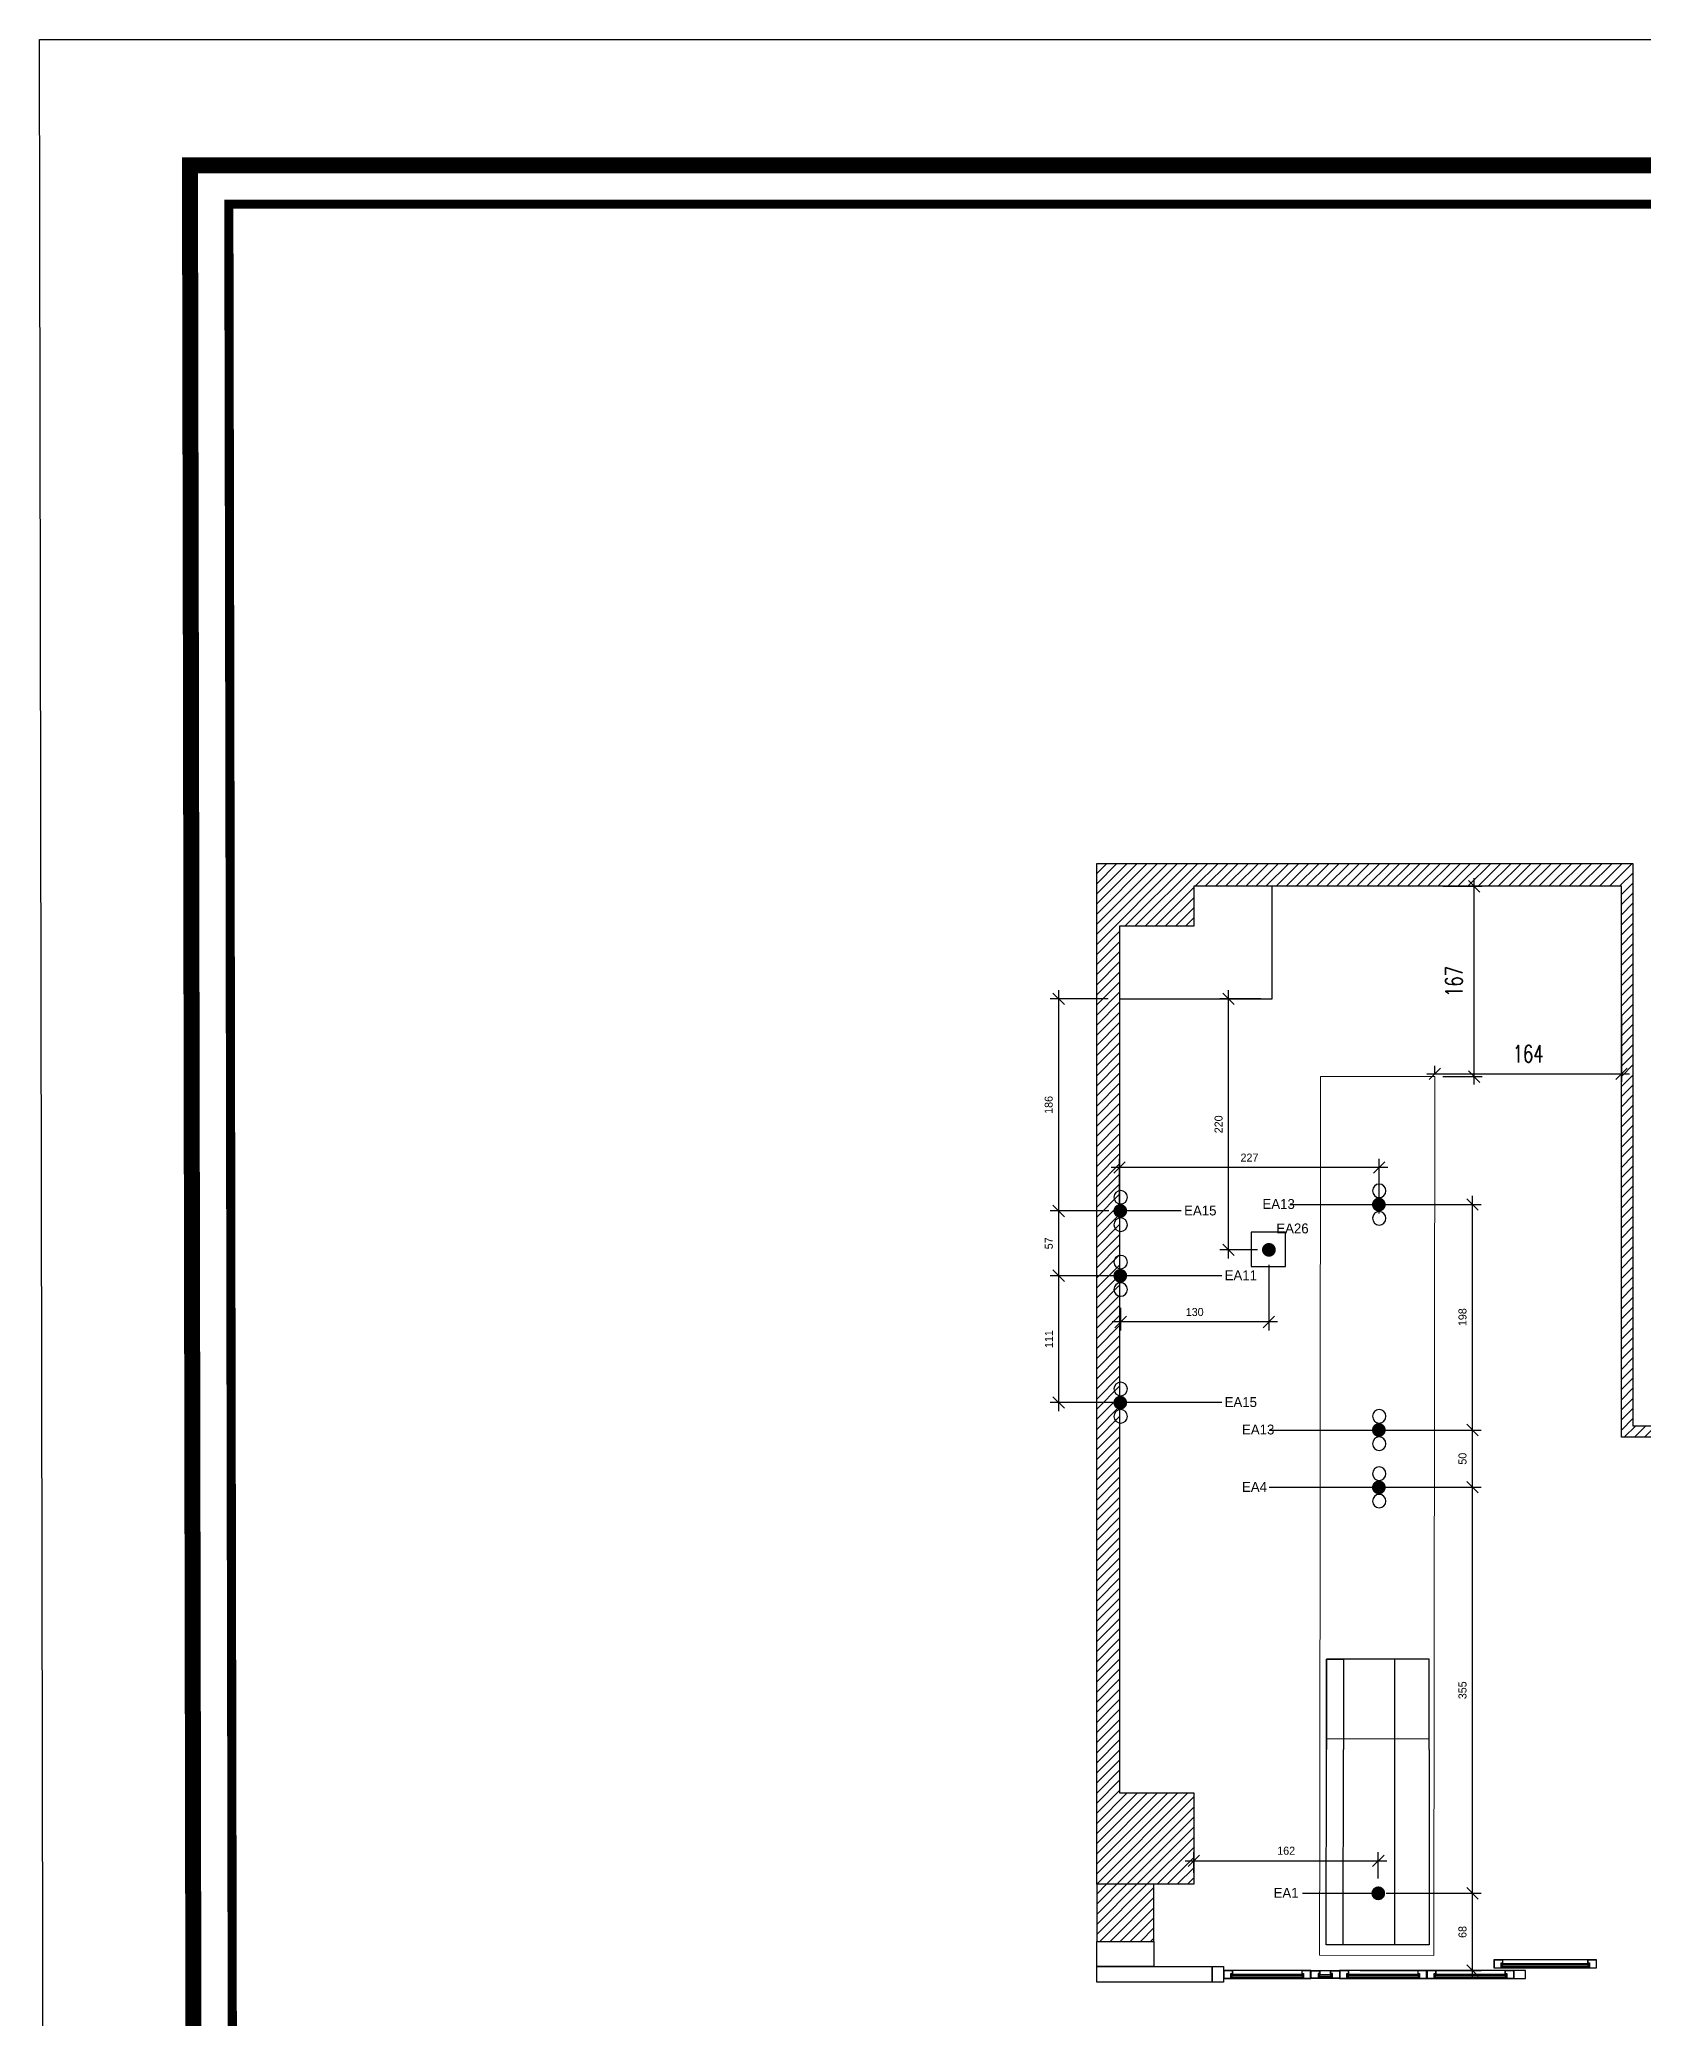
# Model space of a CAD drawing. Header units: centimetres. Extents: x 137745 to 146279, y 33619 to 36807.
# Drawn here: x 143556 to 144959, y 35076 to 36807 of the extents above; entities that cross this region are included whole.
import ezdxf

# ---------------------------------------------------------------- set-up
doc = ezdxf.new("R2010")
doc.units = ezdxf.units.CM
doc.header["$LTSCALE"] = 10
doc.header["$MEASUREMENT"] = 0
doc.header["$PDMODE"] = 3
doc.header["$PDSIZE"] = 20
doc.linetypes.add('DASHDOT', pattern=[25.4, 12.7, -6.35, 0, -6.35])
for name, color, linetype in [('141125_RT1$0$xref_4_vitrin_kaplama$0$2DCAM', 4, 'Continuous'), ('141125_RT1$0$xref_4_vitrin_kaplama$0$2DKONST2', 253, 'Continuous'), ('2DCAM', 6, 'Continuous'), ('cephe profil', 9, 'Continuous'), ('CG TASARIM LOGO', 7, 'Continuous'), ('LP-DIMENSION_INT_100', 51, 'Continuous'), ('S2000-002 Çizgi', 7, 'Continuous'), ('S2000-019 Su Tes İşaretler', 5, 'Continuous'), ('SIH', 4, 'Continuous'), ('SU', 152, 'Continuous'), ('wall', 255, 'Continuous')]:
    doc.layers.add(name, color=color, linetype=linetype)
doc.layers.add('ARK_AHŞAP', color=45, linetype='Continuous', lineweight=15)
doc.layers.add('Auto-Antet', color=7, linetype='Continuous', lineweight=18)
doc.styles.add('GP_A_104_0.00_REV09$0$TRdimension', font='simplex.shx', dxfattribs={"width": 0.7})
doc.styles.add('TAKSİM', font='GOTHIC.TTF', dxfattribs={"height": 7})
doc.dimstyles.new('AR_DIM_100', dxfattribs={"dimtxt": 7, "dimasz": 10, "dimexe": 7.5, "dimexo": 10, "dimgap": 5, "dimtad": 1, "dimtoh": 1, "dimdec": 0, "dimrnd": 0.5, "dimzin": 12, "dimdsep": 46, "dimtxsty": 'TAKSİM', "dimblk": 'OBLIQUE', "dimcen": 0.09, "dimdle": 7.5, "dimclrd": 256, "dimclre": 256, "dimclrt": 7, "dimadec": 0, "dimazin": 0, "dimtfac": 1, "dimtdec": 0, "dimtix": 1, "dimtofl": 0, "dimtmove": 0, "dimatfit": 3, "dimldrblk": 'DOT', "dimfxl": 100, "dimfxlon": 1, "dimtolj": 1, "dimtzin": 0, "dimlwd": -1, "dimlwe": -1, "dimarcsym": 0})
doc.dimstyles.new('GP_A_104_0.00_REV09$0$tr-100', dxfattribs={"dimscale": 100, "dimtxt": 0.15, "dimasz": 0.1, "dimexe": 0.07, "dimexo": 0.07, "dimgap": 0.1, "dimtad": 1, "dimdec": 0, "dimrnd": 0.5, "dimzin": 0, "dimdsep": 46, "dimtxsty": 'GP_A_104_0.00_REV09$0$TRdimension', "dimblk": 'GP_A_104_0.00_REV09$0$_Oblique', "dimcen": 0.2, "dimdle": 0.07, "dimadec": 0, "dimazin": 0, "dimtfac": 1, "dimtdec": 0, "dimtmove": 2, "dimatfit": 3, "dimldrblk": 'GP_A_104_0.00_REV09$0$_Oblique', "dimfxl": 1, "dimtolj": 1, "dimtzin": 0, "dimarcsym": 0})
pattern_1 = [(45, (5810.834, -0.0002), (-4.41941738, 4.41941738), [])]

# ---------------------------------------------------------------- blocks, each defined once
blk = doc.blocks.new('A$C7E7D3E18')
at = {"layer": 'SIH', "linetype": 'Continuous', "const_width": 6}
blk.add_lwpolyline([(3, 6, 1), (9, 6, 1)], format="xyb", close=True, dxfattribs=at)
blk = doc.blocks.new('A$C6E87713E')
at = {"layer": 'S2000-019 Su Tes İşaretler'}
for centre in [(5.9, 6.3), (29.9, 6.3)]:
    blk.add_circle(centre, 5.89, dxfattribs=at)
blk.add_blockref('A$C7E7D3E18', (11.9, 0))
blk = doc.blocks.new('GP_A_104_0.00_REV09$0$_Oblique')
at = {"color": 0, "linetype": 'ByBlock', "lineweight": -2}
blk.add_line((-0.5, -0.5), (0.5, 0.5), dxfattribs=at)
blk = doc.blocks.new('*D26')
at = {"layer": 'Defpoints', "color": 0, "transparency": 16777216}
for p in [(144776.1, 36066.1), (144810.5, 36066.1), (144776.1, 35899.6)]:
    blk.add_point(p, dxfattribs=at)
at = {"layer": 'LP-DIMENSION_INT_100', "color": 0, "lineweight": -2, "transparency": 16777216}
for p, q in [((144783.1, 36066.1), (144817.5, 36066.1)), ((144810.5, 35892.6), (144810.5, 36073.1)), ((144783.1, 35899.6), (144817.5, 35899.6))]:
    blk.add_line(p, q, dxfattribs=at)
at = {"layer": 'LP-DIMENSION_INT_100', "color": 0, "lineweight": -2, "transparency": 16777216, "xscale": 10, "yscale": 10, "zscale": 10}
for p, rotation in [((144810.5, 36066.1), 90), ((144810.5, 35899.6), 270)]:
    blk.add_blockref('GP_A_104_0.00_REV09$0$_Oblique', p, dxfattribs=dict(at, rotation=rotation))
at = {"layer": 'LP-DIMENSION_INT_100', "color": 0, "transparency": 16777216, "insert": (144793, 35982.9), "char_height": 15, "attachment_point": 5, "rotation": 90, "style": 'GP_A_104_0.00_REV09$0$TRdimension'}
blk.add_mtext('\\A1;167', dxfattribs=at)
blk = doc.blocks.new('*D27')
at = {"layer": 'Defpoints', "color": 0, "transparency": 16777216}
for p in [(144939.4, 35959.7), (144939.4, 35902.1), (144776.1, 35899.6)]:
    blk.add_point(p, dxfattribs=at)
at = {"layer": 'LP-DIMENSION_INT_100', "color": 0, "lineweight": -2, "transparency": 16777216}
for p, q in [((144939.4, 35952.7), (144939.4, 35895.1)), ((144769.1, 35902.1), (144946.4, 35902.1)), ((144776.1, 35902.1), (144776.1, 35909.1))]:
    blk.add_line(p, q, dxfattribs=at)
at = {"layer": 'LP-DIMENSION_INT_100', "color": 0, "lineweight": -2, "transparency": 16777216, "xscale": 10, "yscale": 10, "zscale": 10, "rotation": 180}
blk.add_blockref('GP_A_104_0.00_REV09$0$_Oblique', (144776.1, 35902.1), dxfattribs=at)
at = {"layer": 'LP-DIMENSION_INT_100', "color": 0, "lineweight": -2, "transparency": 16777216, "xscale": 10, "yscale": 10, "zscale": 10}
blk.add_blockref('GP_A_104_0.00_REV09$0$_Oblique', (144939.4, 35902.1), dxfattribs=at)
at = {"layer": 'LP-DIMENSION_INT_100', "color": 0, "transparency": 16777216, "insert": (144857.8, 35919.6), "char_height": 15, "attachment_point": 5, "style": 'GP_A_104_0.00_REV09$0$TRdimension'}
blk.add_mtext('\\A1;164', dxfattribs=at)
blk = doc.blocks.new('_Oblique')
at = {"color": 0, "linetype": 'ByBlock', "lineweight": -2}
blk.add_line((-0.5, -0.5), (0.5, 0.5), dxfattribs=at)
blk = doc.blocks.new('*D48')
at = {"layer": 'Defpoints', "color": 0, "transparency": 16777216}
for p in [(144500.4, 35967.7), (144447.1, 35782.1), (144501, 35782.1)]:
    blk.add_point(p, dxfattribs=at)
at = {"layer": 'LP-DIMENSION_INT_100', "transparency": 16777216}
for p, q in [((144447.1, 35975.2), (144447.1, 35774.6)), ((144490.4, 35967.7), (144439.6, 35967.7)), ((144491, 35782.1), (144439.6, 35782.1))]:
    blk.add_line(p, q, dxfattribs=at)
at = {"layer": 'LP-DIMENSION_INT_100', "transparency": 16777216, "xscale": 10, "yscale": 10, "zscale": 10}
for p, rotation in [((144447.1, 35967.7), 90), ((144447.1, 35782.1), 270)]:
    blk.add_blockref('_Oblique', p, dxfattribs=dict(at, rotation=rotation))
at = {"layer": 'LP-DIMENSION_INT_100', "color": 7, "transparency": 16777216, "insert": (144438.4, 35874.9), "char_height": 7, "attachment_point": 5, "rotation": 90, "style": 'TAKSİM'}
blk.add_mtext('\\A1;186', dxfattribs=at)
blk = doc.blocks.new('_Dot')
at = {"color": 0, "linetype": 'ByBlock', "lineweight": -2}
blk.add_line((-0.5, 0), (-1, 0), dxfattribs=at)
at = {"color": 0, "linetype": 'ByBlock', "const_width": 0.5}
blk.add_lwpolyline([(-0.25, 0, 1), (0.25, 0, 1)], format="xyb", close=True, dxfattribs=at)
blk = doc.blocks.new('*D49')
at = {"layer": 'Defpoints', "color": 0, "transparency": 16777216}
for p in [(144501, 35782.1), (144447.1, 35725.5), (144545.3, 35725.5)]:
    blk.add_point(p, dxfattribs=at)
at = {"layer": 'LP-DIMENSION_INT_100', "transparency": 16777216}
for p, q in [((144491, 35782.1), (144439.6, 35782.1)), ((144447.1, 35789.6), (144447.1, 35718)), ((144535.3, 35725.5), (144439.6, 35725.5))]:
    blk.add_line(p, q, dxfattribs=at)
at = {"layer": 'LP-DIMENSION_INT_100', "transparency": 16777216, "xscale": 10, "yscale": 10, "zscale": 10}
for p, rotation in [((144447.1, 35782.1), 90), ((144447.1, 35725.5), 270)]:
    blk.add_blockref('_Oblique', p, dxfattribs=dict(at, rotation=rotation))
at = {"layer": 'LP-DIMENSION_INT_100', "color": 7, "transparency": 16777216, "insert": (144438.5, 35753.8), "char_height": 7, "attachment_point": 5, "rotation": 90, "style": 'TAKSİM'}
blk.add_mtext('\\A1;57', dxfattribs=at)
blk = doc.blocks.new('*D50')
at = {"layer": 'Defpoints', "color": 0, "transparency": 16777216}
for p in [(144545.3, 35725.5), (144447.1, 35614.5), (144545.4, 35614.5)]:
    blk.add_point(p, dxfattribs=at)
at = {"layer": 'LP-DIMENSION_INT_100', "transparency": 16777216}
for p, q in [((144447.1, 35733), (144447.1, 35607)), ((144535.3, 35725.5), (144439.6, 35725.5)), ((144535.4, 35614.5), (144439.6, 35614.5))]:
    blk.add_line(p, q, dxfattribs=at)
at = {"layer": 'LP-DIMENSION_INT_100', "transparency": 16777216, "xscale": 10, "yscale": 10, "zscale": 10}
for p, rotation in [((144447.1, 35725.5), 90), ((144447.1, 35614.5), 270)]:
    blk.add_blockref('_Oblique', p, dxfattribs=dict(at, rotation=rotation))
at = {"layer": 'LP-DIMENSION_INT_100', "color": 7, "transparency": 16777216, "insert": (144438.6, 35670), "char_height": 7, "attachment_point": 5, "rotation": 90, "style": 'TAKSİM'}
blk.add_mtext('\\A1;111', dxfattribs=at)
blk = doc.blocks.new('*D51')
at = {"layer": 'Defpoints', "color": 0, "transparency": 16777216}
for p in [(144723.7, 35185.2), (144809.1, 35185.2), (144700.9, 35117.6)]:
    blk.add_point(p, dxfattribs=at)
at = {"layer": 'LP-DIMENSION_INT_100', "transparency": 16777216}
for p, q in [((144809.1, 35110.1), (144809.1, 35192.7)), ((144733.7, 35185.2), (144816.6, 35185.2)), ((144710.9, 35117.6), (144816.6, 35117.6))]:
    blk.add_line(p, q, dxfattribs=at)
at = {"layer": 'LP-DIMENSION_INT_100', "transparency": 16777216, "xscale": 10, "yscale": 10, "zscale": 10}
for p, rotation in [((144809.1, 35185.2), 90), ((144809.1, 35117.6), 270)]:
    blk.add_blockref('_Oblique', p, dxfattribs=dict(at, rotation=rotation))
at = {"layer": 'LP-DIMENSION_INT_100', "color": 7, "transparency": 16777216, "insert": (144800.4, 35151.4), "char_height": 7, "attachment_point": 5, "rotation": 90, "style": 'TAKSİM'}
blk.add_mtext('\\A1;68', dxfattribs=at)
blk = doc.blocks.new('*D52')
at = {"layer": 'Defpoints', "color": 0, "transparency": 16777216}
for p in [(144679.3, 35540.4), (144809.1, 35540.4), (144723.7, 35185.2)]:
    blk.add_point(p, dxfattribs=at)
at = {"layer": 'LP-DIMENSION_INT_100', "transparency": 16777216}
for p, q in [((144709.1, 35540.4), (144816.6, 35540.4)), ((144809.1, 35177.7), (144809.1, 35547.9)), ((144733.7, 35185.2), (144816.6, 35185.2))]:
    blk.add_line(p, q, dxfattribs=at)
at = {"layer": 'LP-DIMENSION_INT_100', "transparency": 16777216, "xscale": 10, "yscale": 10, "zscale": 10}
for p, rotation in [((144809.1, 35540.4), 90), ((144809.1, 35185.2), 270)]:
    blk.add_blockref('_Oblique', p, dxfattribs=dict(at, rotation=rotation))
at = {"layer": 'LP-DIMENSION_INT_100', "color": 7, "transparency": 16777216, "insert": (144800.4, 35362.8), "char_height": 7, "attachment_point": 5, "rotation": 90, "style": 'TAKSİM'}
blk.add_mtext('\\A1;355', dxfattribs=at)
blk = doc.blocks.new('*D53')
at = {"layer": 'Defpoints', "color": 0, "transparency": 16777216}
for p in [(144679.3, 35590.5), (144809.1, 35590.5), (144679.3, 35540.4)]:
    blk.add_point(p, dxfattribs=at)
at = {"layer": 'LP-DIMENSION_INT_100', "transparency": 16777216}
for p, q in [((144709.1, 35590.5), (144816.6, 35590.5)), ((144809.1, 35532.9), (144809.1, 35598)), ((144709.1, 35540.4), (144816.6, 35540.4))]:
    blk.add_line(p, q, dxfattribs=at)
at = {"layer": 'LP-DIMENSION_INT_100', "transparency": 16777216, "xscale": 10, "yscale": 10, "zscale": 10}
for p, rotation in [((144809.1, 35590.5), 90), ((144809.1, 35540.4), 270)]:
    blk.add_blockref('_Oblique', p, dxfattribs=dict(at, rotation=rotation))
at = {"layer": 'LP-DIMENSION_INT_100', "color": 7, "transparency": 16777216, "insert": (144800.4, 35565.4), "char_height": 7, "attachment_point": 5, "rotation": 90, "style": 'TAKSİM'}
blk.add_mtext('\\A1;50', dxfattribs=at)
blk = doc.blocks.new('*D54')
at = {"layer": 'Defpoints', "color": 0, "transparency": 16777216}
for p in [(144688.2, 35787.8), (144809.1, 35787.8), (144679.3, 35590.5)]:
    blk.add_point(p, dxfattribs=at)
at = {"layer": 'LP-DIMENSION_INT_100', "transparency": 16777216}
for p, q in [((144709.1, 35787.8), (144816.6, 35787.8)), ((144809.1, 35583), (144809.1, 35795.3)), ((144709.1, 35590.5), (144816.6, 35590.5))]:
    blk.add_line(p, q, dxfattribs=at)
at = {"layer": 'LP-DIMENSION_INT_100', "transparency": 16777216, "xscale": 10, "yscale": 10, "zscale": 10}
for p, rotation in [((144809.1, 35787.8), 90), ((144809.1, 35590.5), 270)]:
    blk.add_blockref('_Oblique', p, dxfattribs=dict(at, rotation=rotation))
at = {"layer": 'LP-DIMENSION_INT_100', "color": 7, "transparency": 16777216, "insert": (144800.4, 35689.2), "char_height": 7, "attachment_point": 5, "rotation": 90, "style": 'TAKSİM'}
blk.add_mtext('\\A1;198', dxfattribs=at)
blk = doc.blocks.new('*D55')
at = {"layer": 'Defpoints', "color": 0, "transparency": 16777216}
for p in [(144500.4, 35820.2), (144500.4, 35769.8), (144727.5, 35769.8)]:
    blk.add_point(p, dxfattribs=at)
at = {"layer": 'LP-DIMENSION_INT_100', "transparency": 16777216}
for p, q in [((144735, 35820.2), (144492.9, 35820.2)), ((144500.4, 35779.8), (144500.4, 35827.7)), ((144727.5, 35779.8), (144727.5, 35827.7))]:
    blk.add_line(p, q, dxfattribs=at)
at = {"layer": 'LP-DIMENSION_INT_100', "transparency": 16777216, "xscale": 10, "yscale": 10, "zscale": 10, "rotation": 180}
blk.add_blockref('_Oblique', (144500.4, 35820.2), dxfattribs=at)
at = {"layer": 'LP-DIMENSION_INT_100', "transparency": 16777216, "xscale": 10, "yscale": 10, "zscale": 10}
blk.add_blockref('_Oblique', (144727.5, 35820.2), dxfattribs=at)
at = {"layer": 'LP-DIMENSION_INT_100', "color": 7, "transparency": 16777216, "insert": (144614, 35828.8), "char_height": 7, "attachment_point": 5, "style": 'TAKSİM'}
blk.add_mtext('\\A1;227', dxfattribs=at)
blk = doc.blocks.new('*D56')
at = {"layer": 'Defpoints', "color": 0, "transparency": 16777216}
for p in [(144726.7, 35213.7), (144565.4, 35193.1), (144726.7, 35188.2)]:
    blk.add_point(p, dxfattribs=at)
at = {"layer": 'LP-DIMENSION_INT_100', "transparency": 16777216}
for p, q in [((144557.9, 35213.7), (144734.2, 35213.7)), ((144565.4, 35203.1), (144565.4, 35221.2)), ((144726.7, 35198.2), (144726.7, 35221.2))]:
    blk.add_line(p, q, dxfattribs=at)
at = {"layer": 'LP-DIMENSION_INT_100', "transparency": 16777216, "xscale": 10, "yscale": 10, "zscale": 10, "rotation": 180}
blk.add_blockref('_Oblique', (144565.4, 35213.7), dxfattribs=at)
at = {"layer": 'LP-DIMENSION_INT_100', "transparency": 16777216, "xscale": 10, "yscale": 10, "zscale": 10}
blk.add_blockref('_Oblique', (144726.7, 35213.7), dxfattribs=at)
at = {"layer": 'LP-DIMENSION_INT_100', "color": 7, "transparency": 16777216, "insert": (144646.1, 35222.4), "char_height": 7, "attachment_point": 5, "style": 'TAKSİM'}
blk.add_mtext('\\A1;162', dxfattribs=at)
blk = doc.blocks.new('*D132')
at = {"layer": 'Defpoints', "color": 0, "transparency": 16777216}
for p in [(144631, 35745.1), (144501.3, 35707.5), (144501.3, 35685)]:
    blk.add_point(p, dxfattribs=at)
at = {"layer": 'LP-DIMENSION_INT_100', "transparency": 16777216}
for p, q in [((144631, 35735.1), (144631, 35677.5)), ((144501.3, 35697.5), (144501.3, 35677.5)), ((144638.5, 35685), (144493.8, 35685))]:
    blk.add_line(p, q, dxfattribs=at)
at = {"layer": 'LP-DIMENSION_INT_100', "transparency": 16777216, "xscale": 10, "yscale": 10, "zscale": 10, "rotation": 180}
blk.add_blockref('_Oblique', (144501.3, 35685), dxfattribs=at)
at = {"layer": 'LP-DIMENSION_INT_100', "transparency": 16777216, "xscale": 10, "yscale": 10, "zscale": 10}
blk.add_blockref('_Oblique', (144631, 35685), dxfattribs=at)
at = {"layer": 'LP-DIMENSION_INT_100', "color": 7, "transparency": 16777216, "insert": (144566.1, 35693.7), "char_height": 7, "attachment_point": 5, "style": 'TAKSİM'}
blk.add_mtext('\\A1;130', dxfattribs=at)
blk = doc.blocks.new('*D133')
at = {"layer": 'Defpoints', "color": 0, "transparency": 16777216}
for p in [(144595.6, 35967.7), (144633.9, 35967.7), (144631, 35748.1)]:
    blk.add_point(p, dxfattribs=at)
at = {"layer": 'LP-DIMENSION_INT_100', "transparency": 16777216}
for p, q in [((144595.6, 35740.6), (144595.6, 35975.2)), ((144623.9, 35967.7), (144588.1, 35967.7)), ((144621, 35748.1), (144588.1, 35748.1))]:
    blk.add_line(p, q, dxfattribs=at)
at = {"layer": 'LP-DIMENSION_INT_100', "transparency": 16777216, "xscale": 10, "yscale": 10, "zscale": 10}
for p, rotation in [((144595.6, 35967.7), 90), ((144595.6, 35748.1), 270)]:
    blk.add_blockref('_Oblique', p, dxfattribs=dict(at, rotation=rotation))
at = {"layer": 'LP-DIMENSION_INT_100', "color": 7, "transparency": 16777216, "insert": (144587, 35857.9), "char_height": 7, "attachment_point": 5, "rotation": 90, "style": 'TAKSİM'}
blk.add_mtext('\\A1;220', dxfattribs=at)

msp = doc.modelspace()

# ---------------------------------------------------------------- hatches: boundary and pattern name
at = {"layer": 'LP-DIMENSION_INT_100'}
h = msp.add_hatch(dxfattribs=at)
h.set_pattern_fill('ANSI31', color=253, scale=50)
h.set_pattern_definition(pattern_1)
h.paths.add_polyline_path([(144565.4, 35193.1), (144480.4, 35193.1), (144480.4, 36086.1), (144949.4, 36086.1), (144949.4, 35594.1), (145461.4, 35594.1), (145461.4, 35584.1), (144939.4, 35584.1), (144939.4, 36066.1), (144565.4, 36066.1), (144565.4, 36031.1), (144500.4, 36031.1), (144500.4, 35273.1), (144565.4, 35273.1)])
h = msp.add_hatch(dxfattribs=at)
h.set_pattern_fill('ANSI31', color=253, scale=50)
h.set_pattern_definition(pattern_1)
h.paths.add_polyline_path([(144480.4, 35143.1), (144530.4, 35143.1), (144530.4, 35193.1), (144480.4, 35193.1)])

# ---------------------------------------------------------------- linework, layer by layer
msp.add_line((144741.1, 35140), (144741.3, 35390))
for points in [[(143555.6, 36806.8), (146273.6, 36806.8), (146279.2, 33618.9), (143561.2, 33618.9)], [(144645.5, 35733.5), (144645.5, 35763.5), (144615.5, 35763.5), (144615.5, 35733.5)]]:
    msp.add_lwpolyline(points, close=True)
at = {"layer": '141125_RT1$0$xref_4_vitrin_kaplama$0$2DCAM'}
for p, q in [((144909.7, 35126.9), (144835.7, 35126.9)), ((144659.7, 35117.6), (144599.4, 35117.6)), ((144599.7, 35110.6), (144659.4, 35110.6)), ((144675.7, 35117.6), (144684.9, 35117.6)), ((144684.6, 35110.6), (144676, 35110.6)), ((144761.2, 35117.6), (144700.9, 35117.6)), ((144701.2, 35110.6), (144760.9, 35110.6)), ((144837.4, 35117.6), (144777.2, 35117.6)), ((144777.5, 35110.6), (144837.1, 35110.6)), ((144836, 35119.9), (144909.4, 35119.9))]:
    msp.add_line(p, q, dxfattribs=at)
for points in [[(144911.1, 35123.6), (144834.3, 35123.6)], [(144661.1, 35114.3), (144598, 35114.3)], [(144598, 35112.1), (144599, 35112.1), (144599, 35113.7), (144598, 35113.7)], [(144598, 35113.7), (144661.1, 35113.7)], [(144661.1, 35111.5), (144598, 35111.5), (144598, 35112.1), (144661.1, 35112.1)], [(144661.1, 35113.7), (144660.1, 35113.7), (144660.1, 35112.1), (144661.1, 35112.1)], [(144674.3, 35114.3), (144686.3, 35114.3)], [(144674.3, 35113.7), (144675.3, 35113.7), (144675.3, 35112.1), (144674.3, 35112.1)], [(144686.3, 35113.7), (144674.3, 35113.7)], [(144674.3, 35111.5), (144686.3, 35111.5), (144686.3, 35112.1), (144674.3, 35112.1)], [(144686.3, 35112.1), (144685.3, 35112.1), (144685.3, 35113.7), (144686.3, 35113.7)], [(144762.6, 35114.3), (144699.5, 35114.3)], [(144699.5, 35112.1), (144700.5, 35112.1), (144700.5, 35113.7), (144699.5, 35113.7)], [(144699.5, 35113.7), (144761.6, 35113.7)], [(144762.6, 35111.5), (144699.5, 35111.5), (144699.5, 35112.1), (144761.6, 35112.1)], [(144762.6, 35113.7), (144761.6, 35113.7), (144761.6, 35112.1), (144762.6, 35112.1)], [(144838.8, 35114.3), (144775.8, 35114.3)], [(144775.8, 35112.1), (144776.8, 35112.1), (144776.8, 35113.7), (144775.8, 35113.7)], [(144775.8, 35113.7), (144838.8, 35113.7)], [(144838.8, 35111.5), (144775.8, 35111.5), (144775.8, 35112.1), (144838.8, 35112.1)], [(144834.3, 35121.4), (144835.3, 35121.4), (144835.3, 35123), (144834.3, 35123)], [(144834.3, 35123), (144911.1, 35123)], [(144911.1, 35120.8), (144834.3, 35120.8), (144834.3, 35121.4), (144911.1, 35121.4)], [(144838.8, 35113.7), (144837.8, 35113.7), (144837.8, 35112.1), (144838.8, 35112.1)], [(144911.1, 35123), (144910.1, 35123), (144910.1, 35121.4), (144911.1, 35121.4)]]:
    msp.add_lwpolyline(points, dxfattribs=at)
at = {"layer": '141125_RT1$0$xref_4_vitrin_kaplama$0$2DKONST2'}
for points in [[(144834.3, 35120.4), (144834.3, 35124.2), (144835.7, 35124.2), (144835.7, 35126.9), (144828.7, 35126.9), (144828.7, 35126.9), (144827.7, 35126.9), (144827.7, 35120.4), (144827.7, 35120.4), (144827.7, 35119.9), (144836, 35119.9), (144836, 35120.4)], [(144834.1, 35120.1), (144834.1, 35124.4), (144835.5, 35124.4), (144835.5, 35126.6), (144829, 35126.6), (144829, 35126.6), (144828, 35126.6), (144828, 35120.1)], [(144916.7, 35119.9), (144917.7, 35119.9), (144917.7, 35126.4), (144917.7, 35126.4), (144917.7, 35126.9), (144909.7, 35126.9), (144909.7, 35124.2), (144911.1, 35124.2), (144911.1, 35120.4), (144909.4, 35120.4), (144909.4, 35119.9), (144916.7, 35119.9)], [(144916.5, 35120.1), (144917.5, 35120.1), (144917.5, 35126.6), (144910, 35126.6), (144910, 35124.4), (144911.4, 35124.4), (144911.4, 35120.1), (144916.5, 35120.1)], [(144598, 35111.1), (144598, 35114.9), (144599.4, 35114.9), (144599.4, 35117.6), (144592.4, 35117.6), (144592.4, 35117.6), (144591.4, 35117.6), (144591.4, 35111.1), (144591.4, 35111.1), (144591.4, 35110.6), (144599.7, 35110.6), (144599.7, 35111.1)], [(144597.8, 35110.9), (144597.8, 35115.2), (144599.2, 35115.2), (144599.2, 35117.4), (144592.7, 35117.4), (144592.7, 35117.4), (144591.7, 35117.4), (144591.7, 35110.9)], [(144666.7, 35110.6), (144667.7, 35110.6), (144667.7, 35117.1), (144667.7, 35117.1), (144667.7, 35117.6), (144659.7, 35117.6), (144659.7, 35114.9), (144661.1, 35114.9), (144661.1, 35111.1), (144659.4, 35111.1), (144659.4, 35110.6), (144666.7, 35110.6)], [(144666.4, 35110.9), (144667.4, 35110.9), (144667.4, 35117.4), (144659.9, 35117.4), (144659.9, 35115.2), (144661.3, 35115.2), (144661.3, 35110.9), (144666.4, 35110.9)], [(144668.7, 35110.6), (144667.7, 35110.6), (144667.7, 35117.1), (144667.7, 35117.1), (144667.7, 35117.6), (144675.7, 35117.6), (144675.7, 35114.9), (144674.3, 35114.9), (144674.3, 35111.1), (144676, 35111.1), (144676, 35110.6), (144668.7, 35110.6)], [(144668.9, 35110.9), (144667.9, 35110.9), (144667.9, 35117.4), (144675.4, 35117.4), (144675.4, 35115.2), (144674, 35115.2), (144674, 35110.9), (144668.9, 35110.9)], [(144686.3, 35111.1), (144686.3, 35114.9), (144684.9, 35114.9), (144684.9, 35117.6), (144691.9, 35117.6), (144691.9, 35117.6), (144692.9, 35117.6), (144692.9, 35111.1), (144692.9, 35111.1), (144692.9, 35110.6), (144684.6, 35110.6), (144684.6, 35111.1)], [(144686.6, 35110.9), (144686.6, 35115.2), (144685.2, 35115.2), (144685.2, 35117.4), (144691.7, 35117.4), (144691.7, 35117.4), (144692.7, 35117.4), (144692.7, 35110.9)], [(144699.5, 35111.1), (144699.5, 35114.9), (144700.9, 35114.9), (144700.9, 35117.6), (144693.9, 35117.6), (144693.9, 35117.6), (144692.9, 35117.6), (144692.9, 35111.1), (144692.9, 35111.1), (144692.9, 35110.6), (144701.2, 35110.6), (144701.2, 35111.1)], [(144699.3, 35110.9), (144699.3, 35115.2), (144700.7, 35115.2), (144700.7, 35117.4), (144694.2, 35117.4), (144694.2, 35117.4), (144693.2, 35117.4), (144693.2, 35110.9)], [(144768.2, 35110.6), (144769.2, 35110.6), (144769.2, 35117.1), (144769.2, 35117.1), (144769.2, 35117.6), (144761.2, 35117.6), (144761.2, 35114.9), (144762.6, 35114.9), (144762.6, 35111.1), (144760.9, 35111.1), (144760.9, 35110.6), (144768.2, 35110.6)], [(144767.9, 35110.9), (144768.9, 35110.9), (144768.9, 35117.4), (144761.4, 35117.4), (144761.4, 35115.2), (144762.8, 35115.2), (144762.8, 35110.9), (144767.9, 35110.9)], [(144775.8, 35111.1), (144775.8, 35114.9), (144777.2, 35114.9), (144777.2, 35117.6), (144770.2, 35117.6), (144770.2, 35117.6), (144769.2, 35117.6), (144769.2, 35111.1), (144769.2, 35111.1), (144769.2, 35110.6), (144777.5, 35110.6), (144777.5, 35111.1)], [(144775.5, 35110.9), (144775.5, 35115.2), (144776.9, 35115.2), (144776.9, 35117.4), (144770.4, 35117.4), (144770.4, 35117.4), (144769.4, 35117.4), (144769.4, 35110.9)], [(144844.4, 35110.6), (144845.4, 35110.6), (144845.4, 35117.1), (144845.4, 35117.1), (144845.4, 35117.6), (144837.4, 35117.6), (144837.4, 35114.9), (144838.8, 35114.9), (144838.8, 35111.1), (144837.1, 35111.1), (144837.1, 35110.6), (144844.4, 35110.6)], [(144844.2, 35110.9), (144845.2, 35110.9), (144845.2, 35117.4), (144837.7, 35117.4), (144837.7, 35115.2), (144839.1, 35115.2), (144839.1, 35110.9), (144844.2, 35110.9)]]:
    msp.add_lwpolyline(points, close=True, dxfattribs=at)
at = {"layer": '2DCAM'}
msp.add_lwpolyline([(144581.4, 35121.1), (144581.4, 35107.6), (144480.4, 35107.6), (144480.4, 35121.1), (144581.4, 35121.1)], dxfattribs=at)
at = {"layer": 'ARK_AHŞAP'}
msp.add_lwpolyline([(144675.4, 35131), (144775.4, 35130.9), (144776.1, 35899.6), (144676.1, 35899.7), (144675.5, 35242.9), (144675.5, 35242.9)], close=True, dxfattribs=at)
at = {"layer": 'Auto-Antet', "linetype": 'Continuous'}
msp.add_lwpolyline([(143561.2, 33618.9), (146279.2, 33618.9), (146273.6, 36806.8), (143555.6, 36806.8)], close=True, dxfattribs=at)
at = {"layer": 'Auto-Antet', "color": 1}
for points, const_width in [([(146163.6, 36696.8), (143687.2, 36696.8), (143692.7, 33728.9), (146169.2, 33728.9)], 14), ([(146129.6, 36662.8), (143721.2, 36662.8), (143726.7, 33762.9), (146135.2, 33762.9)], 8)]:
    msp.add_lwpolyline(points, close=True, dxfattribs=dict(at, const_width=const_width))
at = {"layer": 'cephe profil'}
msp.add_lwpolyline([(144530.4, 35143.1), (144530.4, 35121.1), (144480.4, 35121.1), (144480.4, 35143.1), (144530.4, 35143.1)], dxfattribs=at)
at = {"layer": 'CG TASARIM LOGO'}
msp.add_line((144771.3, 35320.1), (144681.3, 35320.2), dxfattribs=at)
at = {"layer": 'LP-DIMENSION_INT_100', "color": 2}
for points in [[(144565.4, 35193.1), (144480.4, 35193.1), (144480.4, 36086.1), (144949.4, 36086.1), (144949.4, 35594.1), (145461.4, 35594.1), (145461.4, 35584.1), (144939.4, 35584.1), (144939.4, 36066.1), (144565.4, 36066.1), (144565.4, 36031.1), (144500.4, 36031.1), (144500.4, 35273.1), (144565.4, 35273.1)], [(144581.4, 35121.1), (144591.4, 35121.1), (144591.4, 35107.6), (144581.4, 35107.6)], [(144845.4, 35110.6), (144855.4, 35110.6), (144855.4, 35117.6), (144845.4, 35117.6)]]:
    msp.add_lwpolyline(points, close=True, dxfattribs=at)
msp.add_lwpolyline([(144500.4, 35967.7), (144633.9, 35967.7), (144633.9, 36066.1)], dxfattribs=at)
at = {"layer": 'LP-DIMENSION_INT_100', "color": 1}
msp.add_lwpolyline([(144480.4, 35143.1), (144530.4, 35143.1), (144530.4, 35193.1), (144480.4, 35193.1)], close=True, dxfattribs=at)
at = {"layer": 'S2000-002 Çizgi'}
for points in [[(144771.3, 35311), (144771.3, 35311), (144771.3, 35390), (144681.3, 35390), (144681.3, 35311)], [(144681.3, 35311), (144681.3, 35311), (144681.3, 35390), (144696.3, 35390), (144696.3, 35311)], [(144681.1, 35140), (144681.3, 35311)], [(144771.3, 35311), (144771.3, 35311), (144771.1, 35140), (144681.1, 35140)], [(144771.3, 35311), (144771.1, 35140), (144681.1, 35140)], [(144696.1, 35140), (144696.3, 35311)], [(144771.2, 35210), (144771.1, 35140), (144681.1, 35140)], [(144771.2, 35210), (144771.1, 35140), (144681.1, 35140)]]:
    msp.add_lwpolyline(points, dxfattribs=at)
at = {"layer": 'SU'}
for p, q in [((144554.3, 35782.1), (144501, 35782.1)), ((144649.2, 35787.8), (144727.2, 35787.8)), ((144589.7, 35725.5), (144501, 35725.5)), ((144589.7, 35614.5), (144501, 35614.5)), ((144631.3, 35590.5), (144727.2, 35590.5)), ((144631.3, 35540.4), (144727.2, 35540.4)), ((144660.4, 35185.2), (144726.7, 35185.2))]:
    msp.add_line(p, q, dxfattribs=at)

# ---------------------------------------------------------------- block references
at = {"rotation": 90.00000000000001}
for p in [(144637, 35742.1), (144732.7, 35179.2)]:
    msp.add_blockref('A$C7E7D3E18', p, dxfattribs=at)
at = {"layer": 'wall', "color": 0, "linetype": 'DASHDOT', "xscale": -1, "rotation": 270}
for p in [(144495, 35764.2), (144721.2, 35769.8), (144495, 35707.5), (144495, 35596.5), (144721.2, 35572.6), (144721.2, 35522.4)]:
    msp.add_blockref('A$C6E87713E', p, dxfattribs=at)

# ---------------------------------------------------------------- texts
at = {"layer": 'SU', "style": 'TAKSİM'}
for s, p in [('EA15', (144556.9, 35778.2)), ('EA13', (144625.4, 35783.9)), ('EA26', (144637.5, 35762.5)), ('EA11', (144592.3, 35721.5)), ('EA15', (144592.3, 35610.6)), ('EA13', (144607.5, 35586.6)), ('EA4', (144607.5, 35536.4)), ('EA1', (144635.1, 35181.3))]:
    msp.add_text(s, height=8.64, dxfattribs=at).set_placement(p)

# ---------------------------------------------------------------- dimensions: what is measured, and where the dimension line sits
at = {"layer": 'LP-DIMENSION_INT_100', "color": 2}
for base, p1, p2, dimstyle, override, picture, middle in [((144810.5124, 36066.1401), (144776.0704, 35899.6129), (144776.0704, 36066.1401), 'GP_A_104_0.00_REV09$0$tr-100', {"dimfxl": 100, "dimfxlon": 1}, '*D26', (144793.0124, 35982.8765)), ((144447.1, 35725.5), (144501, 35782.1), (144545.3, 35725.5), 'AR_DIM_100', {"dimtmove": 1}, '*D49', (144438.5, 35753.8)), ((144809.1, 35787.8), (144679.3, 35590.5), (144688.2, 35787.8), 'AR_DIM_100', {"dimtmove": 1}, '*D54', (144800.4, 35689.2)), ((144447.1, 35614.5), (144545.3, 35725.5), (144545.4, 35614.5), 'AR_DIM_100', {"dimtmove": 1}, '*D50', (144438.6, 35670)), ((144809.1, 35590.5), (144679.3, 35540.4), (144679.3, 35590.5), 'AR_DIM_100', {"dimtmove": 1}, '*D53', (144800.4, 35565.4)), ((144809.1, 35540.4), (144723.7, 35185.2), (144679.3, 35540.4), 'AR_DIM_100', {"dimtmove": 1}, '*D52', (144800.4, 35362.8))]:
    dim = msp.add_linear_dim(base=base, p1=p1, p2=p2, angle=90, dimstyle=dimstyle, override=override, dxfattribs=at)
    dim.commit()
    dim.dimension.update_dxf_attribs({"geometry": picture, "text_midpoint": middle})
for base, p1, p2, picture, middle in [((144447.1, 35782.1), (144500.4, 35967.7), (144501, 35782.1), '*D48', (144438.4, 35874.9)), ((144595.6, 35967.7), (144631, 35748.1), (144633.9, 35967.7), '*D133', (144587, 35857.9)), ((144809.1, 35185.2), (144700.9, 35117.6), (144723.7, 35185.2), '*D51', (144800.4, 35151.4))]:
    dim = msp.add_linear_dim(base=base, p1=p1, p2=p2, angle=90, dimstyle='AR_DIM_100', dxfattribs=at)
    dim.commit()
    dim.dimension.update_dxf_attribs({"geometry": picture, "text_midpoint": middle})
dim = msp.add_linear_dim(base=(144939.4, 35902.1), p1=(144776.1, 35899.6), p2=(144939.4, 35959.7), dimstyle='GP_A_104_0.00_REV09$0$tr-100', override={"dimfxl": 100, "dimfxlon": 1}, dxfattribs=at)
dim.commit()
dim.dimension.update_dxf_attribs({"geometry": '*D27', "text_midpoint": (144857.8, 35919.6)})
for base, p1, p2, picture, middle in [((144500.4, 35820.2), (144727.5, 35769.8), (144500.4, 35769.8), '*D55', (144614, 35828.8)), ((144501.3, 35685), (144631, 35745.1), (144501.3, 35707.5), '*D132', (144566.1, 35693.7)), ((144726.7, 35213.7), (144565.4, 35193.1), (144726.7, 35188.2), '*D56', (144646.1, 35222.4))]:
    dim = msp.add_linear_dim(base=base, p1=p1, p2=p2, dimstyle='AR_DIM_100', dxfattribs=at)
    dim.commit()
    dim.dimension.update_dxf_attribs({"geometry": picture, "text_midpoint": middle})

doc.saveas('drawing.dxf')
